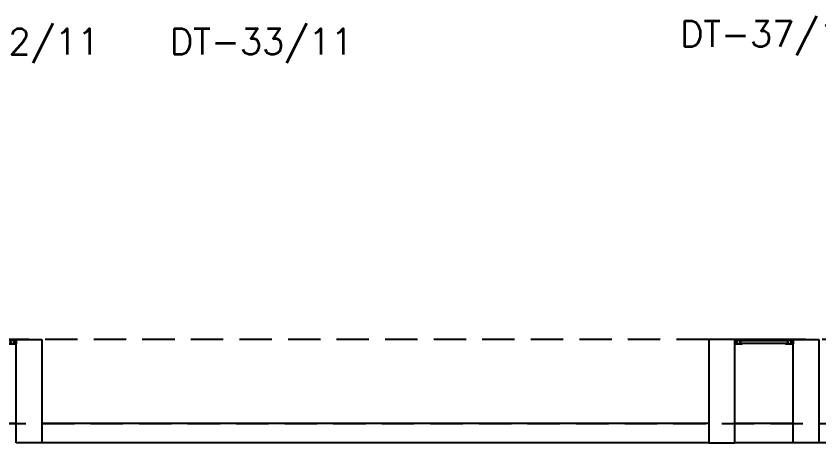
# Model space of a CAD drawing. Header units: millimetres. Extents: x 2128 to 2646, y 1972 to 2207.
# Drawn here: x 2408.46 to 2414.66, y 2045.84 to 2049.14 of the extents above; entities that cross this region are included whole.
import ezdxf

# ---------------------------------------------------------------- set-up
doc = ezdxf.new("R2010")
doc.units = ezdxf.units.MM
doc.linetypes.add('HIDDEN', pattern=[0.375, 0.25, -0.125])
for name, color, linetype in [('AR-ALV', 2, 'Continuous'), ('AR-ESQ', 1, 'Continuous'), ('AR-ESTC', 3, 'Continuous'), ('AR-PROJ', 1, 'HIDDEN'), ('DT-ESQ-BAGUETE-C', 1, 'Continuous'), ('DT-ESQ-PERFIL CADEIRA-C', 2, 'Continuous'), ('DT-ESQ-PERFIL CADEIRA-V', 2, 'Continuous'), ('DT-ESQ-VENEZIANA-C', 1, 'Continuous'), ('DT-ESQ-VENEZIANA-V', 1, 'Continuous'), ('ENDEREÇO', 2, 'Continuous')]:
    doc.layers.add(name, color=color, linetype=linetype)
doc.styles.add('UNB1-100', font='simplex.shx', dxfattribs={"height": 0.2})

# ---------------------------------------------------------------- blocks, each defined once
blk = doc.blocks.new('EF01-P')
at = {"layer": 'DT-ESQ-BAGUETE-C', "ltscale": 0.1}
for points in [[(0.0015, 0.035), (0.015, 0.035), (0.015, 0.0335), (0.0015, 0.0335), (0.0015, 0.005), (0.015, 0.005), (0.015, 0.0035), (0.0015, 0.0035, -0.414214), (0, 0.005), (0, 0.0335, -0.414214)], [(0.4485, 0.035), (0.435, 0.035), (0.435, 0.0335), (0.4485, 0.0335), (0.4485, 0.005), (0.435, 0.005), (0.435, 0.0035), (0.4485, 0.0035, 0.414214), (0.45, 0.005), (0.45, 0.0335, 0.414214)]]:
    blk.add_lwpolyline(points, format="xyb", close=True, dxfattribs=at)
at = {"layer": 'DT-ESQ-PERFIL CADEIRA-C', "ltscale": 0.1}
for points in [[(0.01, 0.0015), (0.01, 0.003), (0.0015, 0.003, 1), (0.0015, 0), (0.015, 0, 0.414214), (0.0165, 0.0015), (0.0165, 0.0335), (0.043, 0.0335)], [(0.043, 0.0065), (0.018, 0.0065), (0.018, 0.0165), (0.0165, 0.0165), (0.0165, 0.0065, 0.414214), (0.018, 0.005), (0.043, 0.005), (0.0565, 0.005, 1), (0.0565, 0.008), (0.043, 0.008), (0.043, 0.02), (0.043, 0.032), (0.0565, 0.032, 1), (0.0565, 0.035), (0.043, 0.035), (0.0165, 0.035, 0.414214), (0.015, 0.0335), (0.015, 0.0015), (0.0015, 0.0015)], [(0.0415, 0.02), (0.0415, 0.032, -0.414214), (0.043, 0.0335), (0.0565, 0.0335)], [(0.0415, 0.02), (0.0415, 0.008, 0.414214), (0.043, 0.0065), (0.0565, 0.0065)], [(0.407, 0.0065), (0.432, 0.0065), (0.432, 0.0165), (0.4335, 0.0165), (0.4335, 0.0065, -0.414214), (0.432, 0.005), (0.407, 0.005), (0.3935, 0.005, -1), (0.3935, 0.008), (0.407, 0.008), (0.407, 0.02), (0.407, 0.032), (0.3935, 0.032, -1), (0.3935, 0.035), (0.407, 0.035), (0.4335, 0.035, -0.414214), (0.435, 0.0335), (0.435, 0.0015), (0.4485, 0.0015)], [(0.4085, 0.02), (0.4085, 0.032, 0.414214), (0.407, 0.0335), (0.3935, 0.0335)], [(0.4085, 0.02), (0.4085, 0.008, -0.414214), (0.407, 0.0065), (0.3935, 0.0065)], [(0.44, 0.0015), (0.44, 0.003), (0.4485, 0.003, -1), (0.4485, 0), (0.435, 0, -0.414214), (0.4335, 0.0015), (0.4335, 0.0335), (0.407, 0.0335)]]:
    blk.add_lwpolyline(points, format="xyb", dxfattribs=at)
at = {"layer": 'DT-ESQ-PERFIL CADEIRA-V', "ltscale": 0.1}
blk.add_line((0.015, 0), (0.435, 0), dxfattribs=at)
at = {"layer": 'DT-ESQ-VENEZIANA-C', "ltscale": 0.1}
for p, q in [((0.043, 0.0105), (0.407, 0.0105)), ((0.043, 0.009), (0.407, 0.009))]:
    blk.add_line(p, q, dxfattribs=at)
at = {"layer": 'DT-ESQ-VENEZIANA-V', "ltscale": 0.1}
blk.add_line((0.043, 0.031), (0.407, 0.031), dxfattribs=at)

msp = doc.modelspace()

# ---------------------------------------------------------------- linework, layer by layer
at = {"layer": 'AR-ALV'}
for p, q in [((2408.4615, 2045.9901), (2408.0115, 2045.9901)), ((2413.8115, 2045.9901), (2408.6615, 2045.9901)), ((2414.4615, 2045.9901), (2414.0115, 2045.9901)), ((2413.8115, 2045.8401), (2408.6615, 2045.8401)), ((2414.4615, 2045.8401), (2414.0115, 2045.8401)), ((2419.8115, 2045.8401), (2414.6615, 2045.8401))]:
    msp.add_line(p, q, dxfattribs=at)
at = {"layer": 'AR-ESTC'}
for p, q in [((2408.4615, 2046.6401), (2408.6615, 2046.6401)), ((2408.4615, 2045.8401), (2408.4615, 2046.6401)), ((2408.6615, 2046.6401), (2408.6615, 2045.8401)), ((2414.0115, 2046.6401), (2413.8115, 2046.6401)), ((2413.8115, 2046.6401), (2413.8115, 2045.8401)), ((2414.0115, 2045.8401), (2414.0115, 2046.6401)), ((2414.4615, 2046.6401), (2414.6615, 2046.6401)), ((2414.4615, 2045.8401), (2414.4615, 2046.6401)), ((2414.6615, 2046.6401), (2414.6615, 2045.8401)), ((2408.6615, 2045.8401), (2408.4615, 2045.8401)), ((2413.8115, 2045.8401), (2414.0115, 2045.8401)), ((2414.6615, 2045.8401), (2414.4615, 2045.8401))]:
    msp.add_line(p, q, dxfattribs=at)
at = {"layer": 'AR-PROJ'}
for p, q in [((2437.8115, 2046.6401), (2372.6615, 2046.6401)), ((2372.6615, 2045.9901), (2437.8115, 2045.9901))]:
    msp.add_line(p, q, dxfattribs=at)

# ---------------------------------------------------------------- block references
at = {"layer": 'AR-ESQ', "rotation": 180}
for p in [(2408.4615, 2046.6401), (2414.4615, 2046.6401)]:
    msp.add_blockref('EF01-P', p, dxfattribs=at)

# ---------------------------------------------------------------- texts
at = {"layer": 'ENDEREÇO', "style": 'UNB1-100'}
for s, p in [('DT-37/11', (2413.5887, 2048.9012)), ('DT-32/11', (2407.6907, 2048.843)), ('DT-33/11', (2409.6493, 2048.843))]:
    msp.add_text(s, height=0.2, dxfattribs=at).set_placement(p)

doc.saveas('drawing.dxf')
